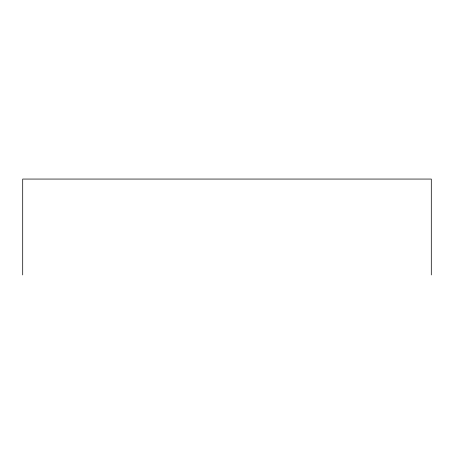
<?xml version="1.0" encoding="UTF-8"?>
<svg xmlns="http://www.w3.org/2000/svg" width="454" height="454" viewBox="0 0 454 454"><rect width="100%" height="100%" fill="white"/><g stroke="black" fill="none" stroke-linecap="round" stroke-linejoin="round"><path stroke-width="0.68" d="M431.3 274.937L431.3 179.063L22.7 179.063L22.7 274.937"/></g></svg>
